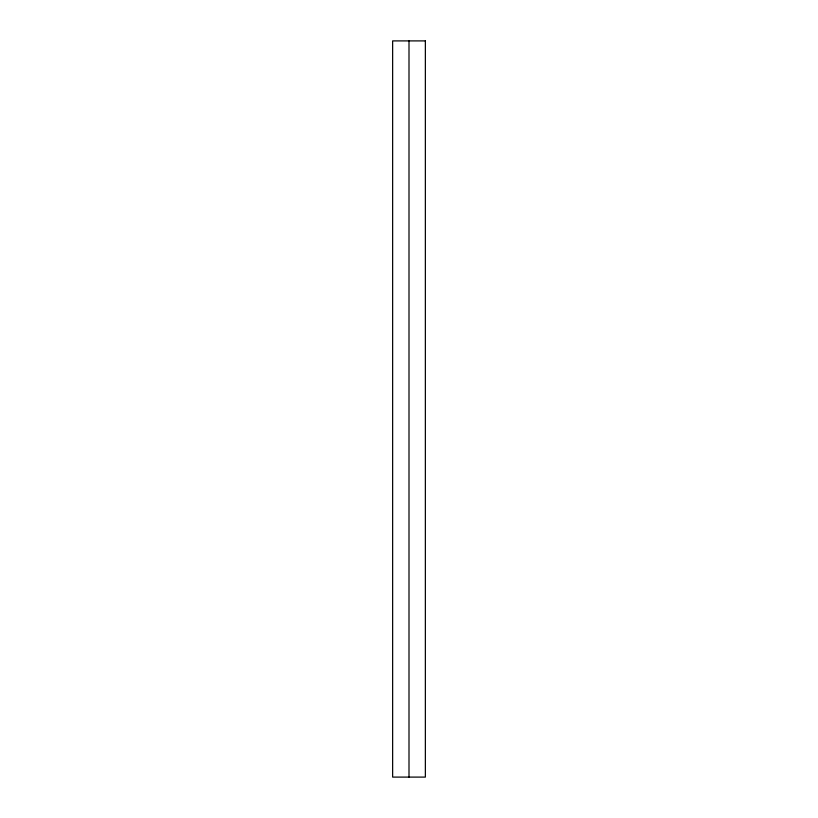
<?xml version="1.0" encoding="UTF-8"?>
<svg xmlns="http://www.w3.org/2000/svg" width="818" height="818" viewBox="0 0 818 818"><rect width="100%" height="100%" fill="white"/><g stroke="black" fill="none" stroke-linecap="round" stroke-linejoin="round"><path stroke-width="1.23" d="M409 40.9L409 777.1M425.36 40.9L392.64 40.9L392.64 777.1L425.36 777.1L425.36 40.9"/></g></svg>
